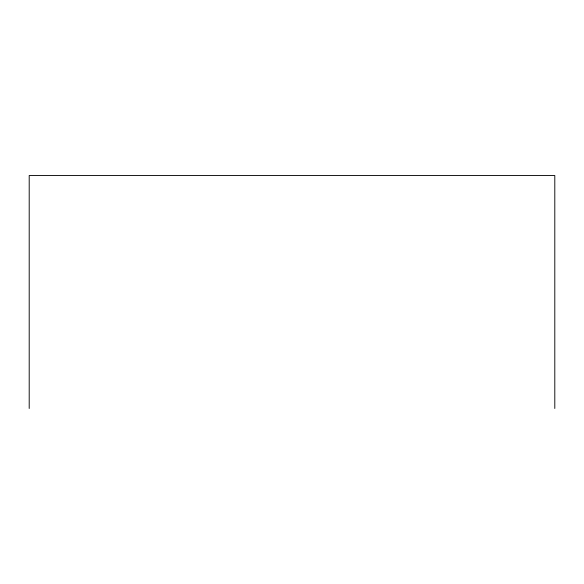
<?xml version="1.0" encoding="UTF-8"?>
<svg xmlns="http://www.w3.org/2000/svg" width="584" height="584" viewBox="0 0 584 584"><rect width="100%" height="100%" fill="white"/><g stroke="black" fill="none" stroke-linecap="round" stroke-linejoin="round"><path stroke-width="0.88" d="M554.8 408.471L554.8 175.528L29.2 175.528L29.2 408.471"/></g></svg>
